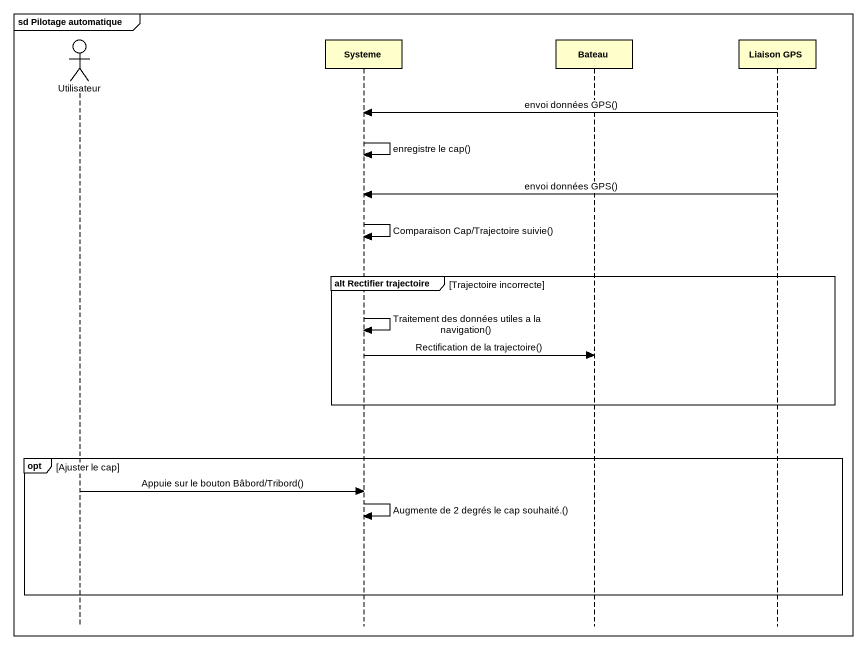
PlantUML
@startuml
mainframe sd Pilotage automatique
hide footbox
actor Utilisateur
participant Systeme
participant Bateau
participant "Liaison GPS" as Liaison_GPS

Liaison_GPS -> Systeme : envoi données GPS()
Systeme -> Systeme : enregistre le cap()
Liaison_GPS -> Systeme : envoi données GPS()
Systeme -> Systeme : Comparaison Cap/Trajectoire suivie()
group alt Rectifier trajectoire [Trajectoire incorrecte]
  Systeme -> Systeme : Traitement des données utiles a la navigation()
  Systeme -> Bateau : Rectification de la trajectoire()
end
opt Ajuster le cap
  Utilisateur -> Systeme : Appuie sur le bouton Bâbord/Tribord()
  Systeme -> Systeme : Augmente de 2 degrés le cap souhaité.()
end
@enduml
